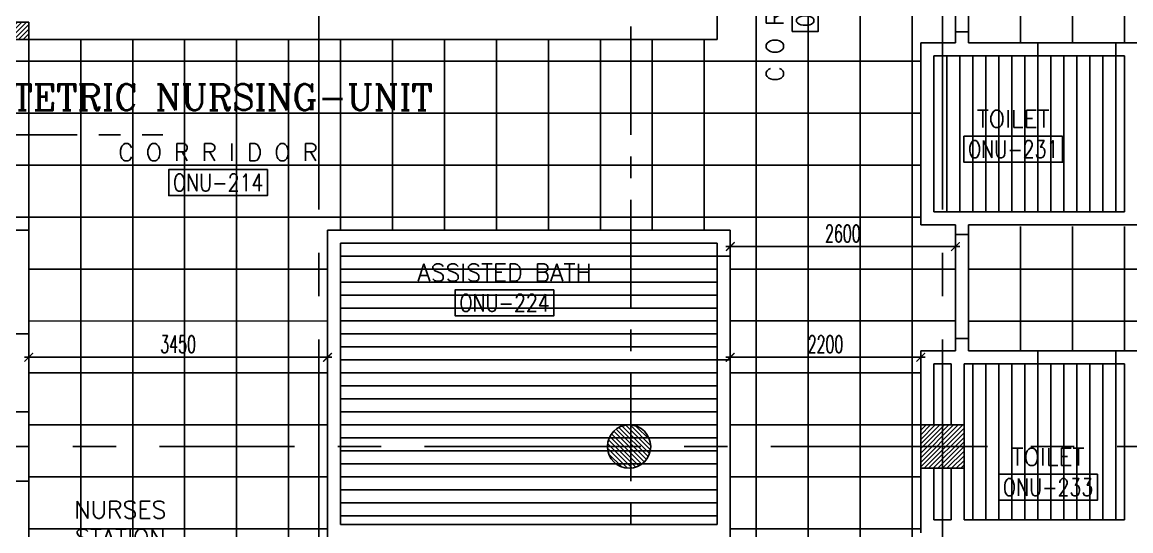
# Model space of a CAD drawing. Extents: x 88808.2 to 88899.2, y 39921.6 to 40001.1.
# Drawn here: x 88875.34 to 88888.15, y 39941.91 to 39947.78 of the extents above; entities that cross this region are included whole.
import ezdxf
from ezdxf.enums import TextEntityAlignment as Align

# ---------------------------------------------------------------- set-up
doc = ezdxf.new("R2010")
doc.units = 0
doc.header["$MEASUREMENT"] = 0
doc.header["$PDMODE"] = 34
doc.linetypes.add('CENTER', pattern=[2, 1.25, -0.25, 0.25, -0.25])
doc.linetypes.add('CENTERX2', pattern=[4, 2.5, -0.5, 0.5, -0.5])
doc.layers.get('0').update_dxf_attribs({"color": 4, "linetype": 'CONTINUOUS'})
doc.layers.get('DEFPOINTS').update_dxf_attribs({"linetype": 'CONTINUOUS'})
for name, color, linetype in [('AXES', 11, 'CENTERX2'), ('AXES1', 11, 'CENTER'), ('CEILING', 4, 'CONTINUOUS'), ('COL', 2, 'CONTINUOUS'), ('DIM', 4, 'CONTINUOUS'), ('HAT', 11, 'CONTINUOUS'), ('RM-BOX', 11, 'CONTINUOUS'), ('RM-NAME', 11, 'CONTINUOUS'), ('RM-NO', 11, 'CONTINUOUS'), ('WALL', 2, 'CONTINUOUS')]:
    doc.layers.add(name, color=color, linetype=linetype)
doc.styles.add('ROMANC', font='romanc', dxfattribs={"height": 0.1})
doc.styles.add('ROMANS', font='ROMANS.shx', dxfattribs={"width": 0.6})
doc.dimstyles.new('STANDARD_IN', dxfattribs={"dimtxt": 0.2, "dimasz": 0.1, "dimexe": 0.07, "dimexo": 0.07, "dimgap": 0.05, "dimtad": 1, "dimdec": 0, "dimlfac": 1000, "dimzin": 0, "dimtxsty": 'ROMANS', "dimblk": 'ARCHTICK', "dimcen": 0.05, "dimdle": 0.05, "dimclrd": 4, "dimclre": 4, "dimclrt": 2, "dimazin": 3, "dimtfac": 1, "dimtdec": 0, "dimtmove": 0, "dimatfit": 3, "dimtolj": 1, "dimtzin": 0})

# ---------------------------------------------------------------- blocks, each defined once
blk = doc.blocks.new('RM1')
at = {"layer": 'RM-BOX'}
blk.add_lwpolyline([(570, -200), (-570, -200), (-570, -500), (570, -500)], close=True, dxfattribs=at)
at = {"layer": 'RM-NAME', "style": 'ROMANS'}
blk.add_attdef('ROOMNAME1', text='', height=200, dxfattribs=at).set_placement((0, 324), align=Align.MIDDLE)
blk = doc.blocks.new('_ARCHTICK')
at = {"color": 0, "linetype": 'BYBLOCK', "const_width": 0.15}
blk.add_lwpolyline([(-0.5, -0.5), (0.5, 0.5)], dxfattribs=at)
blk = doc.blocks.new('*D174')
at = {"layer": 'DEFPOINTS', "color": 0, "linetype": 'CONTINUOUS'}
for p in [(88883.52, 39945.44), (88886.12, 39945.44), (88883.52, 39945.189)]:
    blk.add_point(p, dxfattribs=at)
at = {"layer": 'DIM', "color": 4, "linetype": 'CONTINUOUS'}
for p, q in [((88883.52, 39945.37), (88883.52, 39945.119)), ((88886.12, 39945.37), (88886.12, 39945.119)), ((88886.17, 39945.189), (88883.47, 39945.189))]:
    blk.add_line(p, q, dxfattribs=at)
at = {"layer": 'DIM', "color": 4, "linetype": 'CONTINUOUS', "xscale": 0.1, "yscale": 0.1, "zscale": 0.1, "rotation": 180}
blk.add_blockref('_ARCHTICK', (88883.52, 39945.189), dxfattribs=at)
at = {"layer": 'DIM', "color": 4, "linetype": 'CONTINUOUS', "xscale": 0.1, "yscale": 0.1, "zscale": 0.1}
blk.add_blockref('_ARCHTICK', (88886.12, 39945.189), dxfattribs=at)
at = {"layer": 'DIM', "color": 2, "linetype": 'CONTINUOUS', "insert": (88884.82, 39945.339), "char_height": 0.2, "attachment_point": 5, "style": 'ROMANS'}
blk.add_mtext('\\A1;2600', dxfattribs=at)
blk = doc.blocks.new('*D173')
at = {"layer": 'DEFPOINTS', "color": 0, "linetype": 'CONTINUOUS'}
for p in [(88883.52, 39944.489), (88885.72, 39943.985), (88885.72, 39943.911)]:
    blk.add_point(p, dxfattribs=at)
at = {"layer": 'DIM', "color": 4, "linetype": 'CONTINUOUS'}
for p, q in [((88883.52, 39944.419), (88883.52, 39943.841)), ((88883.47, 39943.911), (88885.77, 39943.911)), ((88885.72, 39943.915), (88885.72, 39943.841))]:
    blk.add_line(p, q, dxfattribs=at)
at = {"layer": 'DIM', "color": 4, "linetype": 'CONTINUOUS', "xscale": 0.1, "yscale": 0.1, "zscale": 0.1, "rotation": 180}
blk.add_blockref('_ARCHTICK', (88883.52, 39943.911), dxfattribs=at)
at = {"layer": 'DIM', "color": 4, "linetype": 'CONTINUOUS', "xscale": 0.1, "yscale": 0.1, "zscale": 0.1}
blk.add_blockref('_ARCHTICK', (88885.72, 39943.911), dxfattribs=at)
at = {"layer": 'DIM', "color": 2, "linetype": 'CONTINUOUS', "insert": (88884.62, 39944.061), "char_height": 0.2, "attachment_point": 5, "style": 'ROMANS'}
blk.add_mtext('\\A1;2200', dxfattribs=at)
blk = doc.blocks.new('*D172')
at = {"layer": 'DEFPOINTS', "color": 0, "linetype": 'CONTINUOUS'}
for p in [(88875.42, 39944.472), (88878.87, 39944.359), (88878.87, 39943.911)]:
    blk.add_point(p, dxfattribs=at)
at = {"layer": 'DIM', "color": 4, "linetype": 'CONTINUOUS'}
for p, q in [((88875.42, 39944.402), (88875.42, 39943.841)), ((88878.87, 39944.289), (88878.87, 39943.841)), ((88875.37, 39943.911), (88878.92, 39943.911))]:
    blk.add_line(p, q, dxfattribs=at)
at = {"layer": 'DIM', "color": 4, "linetype": 'CONTINUOUS', "xscale": 0.1, "yscale": 0.1, "zscale": 0.1, "rotation": 180}
blk.add_blockref('_ARCHTICK', (88875.42, 39943.911), dxfattribs=at)
at = {"layer": 'DIM', "color": 4, "linetype": 'CONTINUOUS', "xscale": 0.1, "yscale": 0.1, "zscale": 0.1}
blk.add_blockref('_ARCHTICK', (88878.87, 39943.911), dxfattribs=at)
at = {"layer": 'DIM', "color": 2, "linetype": 'CONTINUOUS', "insert": (88877.145, 39944.061), "char_height": 0.2, "attachment_point": 5, "style": 'ROMANS'}
blk.add_mtext('\\A1;3450', dxfattribs=at)
blk = doc.blocks.new('*X65')
at = {"color": 0}
for p, q in [((76229, 137641), (76388, 137800)), ((76229, 137694), (76334, 137800)), ((76229, 137748), (76281, 137800)), ((76241, 137600), (76441, 137800)), ((76294, 137600), (76494, 137800)), ((76347, 137600), (76547, 137800)), ((76400, 137600), (76600, 137800)), ((76453, 137600), (76653, 137800)), ((76506, 137600), (76706, 137800)), ((76559, 137600), (76759, 137800)), ((76612, 137600), (76812, 137800)), ((76665, 137600), (76865, 137800)), ((76718, 137600), (76918, 137800)), ((76771, 137600), (76971, 137800)), ((76824, 137600), (77024, 137800)), ((76877, 137600), (77077, 137800)), ((76930, 137600), (77130, 137800)), ((76983, 137600), (77183, 137800)), ((77036, 137600), (77236, 137800)), ((77089, 137600), (77289, 137800)), ((77142, 137600), (77342, 137800)), ((77195, 137600), (77395, 137800)), ((77248, 137600), (77448, 137800)), ((77301, 137600), (77501, 137800)), ((77354, 137600), (77554, 137800)), ((77407, 137600), (77607, 137800)), ((77460, 137600), (77660, 137800)), ((77513, 137600), (77713, 137800)), ((77566, 137600), (77766, 137800)), ((77619, 137600), (77819, 137800)), ((77672, 137600), (77872, 137800)), ((77725, 137600), (77925, 137800)), ((77779, 137600), (77979, 137800)), ((77832, 137600), (78032, 137800)), ((77885, 137600), (78085, 137800)), ((77938, 137600), (78138, 137800)), ((77991, 137600), (78191, 137800)), ((78044, 137600), (78244, 137800)), ((78097, 137600), (78297, 137800)), ((78150, 137600), (78350, 137800)), ((78203, 137600), (78403, 137800)), ((78256, 137600), (78456, 137800)), ((78309, 137600), (78509, 137800)), ((78362, 137600), (78562, 137800)), ((78415, 137600), (78615, 137800)), ((78468, 137600), (78668, 137800)), ((78521, 137600), (78721, 137800)), ((78574, 137600), (78774, 137800)), ((78627, 137600), (78827, 137800)), ((78680, 137600), (78880, 137800)), ((78733, 137600), (78933, 137800)), ((78786, 137600), (78986, 137800)), ((78839, 137600), (79039, 137800)), ((78892, 137600), (79092, 137800)), ((78945, 137600), (79145, 137800)), ((78998, 137600), (79198, 137800)), ((79051, 137600), (79251, 137800)), ((79104, 137600), (79304, 137800)), ((79157, 137600), (79357, 137800)), ((79210, 137600), (79410, 137800)), ((79263, 137600), (79463, 137800)), ((79316, 137600), (79516, 137800)), ((79369, 137600), (79569, 137800)), ((79423, 137600), (79623, 137800)), ((79476, 137600), (79676, 137800)), ((79529, 137600), (79729, 137800)), ((79582, 137600), (79782, 137800)), ((79635, 137600), (79835, 137800)), ((79688, 137600), (79888, 137800)), ((79741, 137600), (79941, 137800)), ((79794, 137600), (79994, 137800)), ((79847, 137600), (80047, 137800)), ((79900, 137600), (80100, 137800)), ((79953, 137600), (80153, 137800)), ((80006, 137600), (80206, 137800)), ((80059, 137600), (80259, 137800)), ((80112, 137600), (80312, 137800)), ((80165, 137600), (80365, 137800)), ((80218, 137600), (80418, 137800)), ((80271, 137600), (80471, 137800)), ((80324, 137600), (80524, 137800)), ((80377, 137600), (80577, 137800)), ((80430, 137600), (80630, 137800)), ((80483, 137600), (80683, 137800)), ((80536, 137600), (80736, 137800)), ((80589, 137600), (80789, 137800)), ((80642, 137600), (80842, 137800)), ((80695, 137600), (80895, 137800)), ((80748, 137600), (80948, 137800)), ((80801, 137600), (81001, 137800)), ((80854, 137600), (81054, 137800)), ((80907, 137600), (81079, 137772)), ((80960, 137600), (81079, 137718)), ((81014, 137600), (81079, 137665)), ((81067, 137600), (81079, 137612))]:
    blk.add_line(p, q, dxfattribs=at)
blk = doc.blocks.new('COL50')
at = {"layer": 'COL'}
blk.add_lwpolyline([(-250, 250), (-250, -250), (250, -250), (250, 250)], close=True, dxfattribs=at)
blk = doc.blocks.new('*X32')
at = {"color": 0}
for p, q in [((203889, 132665), (204373, 133150)), ((203889, 132718), (204320, 133150)), ((203889, 132771), (204267, 133150)), ((203889, 132824), (204214, 133150)), ((203889, 132877), (204161, 133150)), ((203889, 132930), (204108, 133150)), ((203889, 132983), (204055, 133150)), ((203889, 133036), (204002, 133150)), ((203889, 133089), (203949, 133150)), ((203889, 133143), (203896, 133150)), ((203926, 132650), (204389, 133112)), ((203979, 132650), (204389, 133059)), ((204032, 132650), (204389, 133006)), ((204085, 132650), (204389, 132953)), ((204138, 132650), (204389, 132900)), ((204191, 132650), (204389, 132847)), ((204244, 132650), (204389, 132794)), ((204297, 132650), (204389, 132741)), ((204350, 132650), (204389, 132688))]:
    blk.add_line(p, q, dxfattribs=at)

msp = doc.modelspace()

# ---------------------------------------------------------------- hatches: boundary and pattern name
at = {"layer": 'HAT'}
h = msp.add_hatch(dxfattribs=at)
h.set_pattern_fill('ANSI31', color=256, scale=0.3, style=0)
h.set_pattern_definition([(135, (88943.59166, 39899.24512), (0.026516504, 0.026516504), [])])
h.paths.add_polyline_path([(88882.6014, 39942.8796), (88882.3514, 39942.8796), (88882.3514, 39943.1296, -0.4142136)])
h.paths.add_polyline_path([(88882.3514, 39943.1296), (88882.3514, 39942.8796), (88882.1014, 39942.8796, -0.4142136)])
h.paths.add_polyline_path([(88882.1014, 39942.8796), (88882.3514, 39942.8796), (88882.3514, 39942.6296, -0.4142136)])
h.paths.add_polyline_path([(88882.3514, 39942.8796), (88882.6014, 39942.8796, -0.4142136), (88882.3514, 39942.6296)])

# ---------------------------------------------------------------- linework, layer by layer
at = {"layer": 'AXES'}
for p, q in [((88878.7703, 39921.6153), (88878.7703, 40000.4279)), ((88885.9703, 39921.6153), (88885.9703, 40000.4279)), ((88808.9303, 39942.8796), (88876.9703, 39942.8796)), ((88898.4894, 39942.8796), (88876.9703, 39942.8796))]:
    msp.add_line(p, q, dxfattribs=at)
at = {"layer": 'AXES1'}
for p, q in [((88882.3703, 39928.4796), (88882.3703, 39987.2996)), ((88818.7303, 39946.4796), (88876.9703, 39946.4796))]:
    msp.add_line(p, q, dxfattribs=at)
at = {"layer": 'CEILING', "linetype": 'BYBLOCK', "ltscale": 0.3}
for p, q in [((88883.8203, 39955.2796), (88883.8203, 39935.5796)), ((88884.4203, 39955.2796), (88884.4203, 39935.9296)), ((88885.0203, 39955.2796), (88885.0203, 39935.9296)), ((88885.6203, 39955.2796), (88885.6203, 39935.9296)), ((88885.0203, 39952.5496), (88885.0203, 39935.9296)), ((88886.2703, 39948.9946), (88886.2703, 39947.5396)), ((88886.8703, 39948.9946), (88886.8703, 39947.5396)), ((88887.4703, 39948.9946), (88887.4703, 39947.5396)), ((88888.0703, 39948.9946), (88888.0703, 39947.5396)), ((88875.4203, 39945.3796), (88875.4203, 39947.5796)), ((88876.0203, 39947.5796), (88876.0203, 39935.9296)), ((88876.6203, 39947.5796), (88876.6203, 39935.9296)), ((88877.2203, 39947.5796), (88877.2203, 39935.9296)), ((88877.8203, 39947.5796), (88877.8203, 39935.5796)), ((88878.4203, 39947.5796), (88878.4203, 39935.5796)), ((88879.0203, 39947.5796), (88879.0203, 39945.3796)), ((88879.6203, 39947.5796), (88879.6203, 39945.3796)), ((88880.2203, 39947.5796), (88880.2203, 39945.3796)), ((88880.8203, 39947.5796), (88880.8203, 39945.3796)), ((88881.4203, 39947.5796), (88881.4203, 39945.3796)), ((88882.0203, 39947.5796), (88882.0203, 39945.3796)), ((88882.6203, 39947.5796), (88882.6203, 39945.3796)), ((88883.2203, 39947.5796), (88883.2203, 39945.3796)), ((88885.7203, 39947.3296), (88868.2203, 39947.3296)), ((88886.0203, 39945.5896), (88886.0203, 39947.3896)), ((88886.1703, 39945.5896), (88886.1703, 39947.3896)), ((88886.3203, 39945.5896), (88886.3203, 39947.3896)), ((88886.4703, 39945.5896), (88886.4703, 39947.3896)), ((88886.6203, 39945.5896), (88886.6203, 39947.3896)), ((88886.7703, 39945.5896), (88886.7703, 39947.3896)), ((88886.9203, 39945.5896), (88886.9203, 39947.3896)), ((88887.0703, 39945.5896), (88887.0703, 39947.3896)), ((88887.2203, 39945.5896), (88887.2203, 39947.3896)), ((88887.3703, 39945.5896), (88887.3703, 39947.3896)), ((88887.5203, 39945.5896), (88887.5203, 39947.3896)), ((88887.6703, 39945.5896), (88887.6703, 39947.3896)), ((88887.8203, 39945.5896), (88887.8203, 39947.3896)), ((88887.9703, 39945.5896), (88887.9703, 39947.3896)), ((88885.7203, 39946.7296), (88868.2203, 39946.7296)), ((88885.7203, 39946.1296), (88868.2203, 39946.1296)), ((88885.7203, 39945.5296), (88868.2203, 39945.5296)), ((88886.2703, 39943.9846), (88886.2703, 39945.4196)), ((88886.8703, 39943.9846), (88886.8703, 39945.4196)), ((88887.4703, 39943.9846), (88887.4703, 39945.4196)), ((88888.0703, 39943.9846), (88888.0703, 39945.4196)), ((88883.3703, 39945.0796), (88879.0203, 39945.0796)), ((88878.8703, 39944.9296), (88875.4203, 39944.9295)), ((88883.3703, 39944.9296), (88879.0203, 39944.9296)), ((88883.5203, 39944.9296), (88886.1203, 39944.9296)), ((88892.9203, 39944.9271), (88886.2703, 39944.9271)), ((88883.3703, 39944.7796), (88879.0203, 39944.7796)), ((88883.3703, 39944.6296), (88879.0203, 39944.6296)), ((88883.3703, 39944.4796), (88879.0203, 39944.4796)), ((88878.8703, 39944.3296), (88875.4203, 39944.3295)), ((88883.3703, 39944.3296), (88879.0203, 39944.3296)), ((88883.5203, 39944.3296), (88886.1203, 39944.3296)), ((88892.9203, 39944.3271), (88886.2703, 39944.3271)), ((88883.3703, 39944.1796), (88879.0203, 39944.1796)), ((88883.3703, 39944.0296), (88879.0203, 39944.0296)), ((88883.3703, 39943.8796), (88879.0203, 39943.8796)), ((88886.3203, 39942.0346), (88886.3203, 39943.8346)), ((88886.4703, 39942.0346), (88886.4703, 39943.8346)), ((88886.6203, 39942.0346), (88886.6203, 39943.8346)), ((88886.7703, 39942.0346), (88886.7703, 39943.8346)), ((88886.9203, 39942.0346), (88886.9203, 39943.8346)), ((88887.0703, 39942.0346), (88887.0703, 39943.8346)), ((88887.2203, 39942.0346), (88887.2203, 39943.8346)), ((88887.3703, 39942.0346), (88887.3703, 39943.8346)), ((88887.5203, 39942.0346), (88887.5203, 39943.8346)), ((88887.6703, 39942.0346), (88887.6703, 39943.8346)), ((88887.8203, 39942.0346), (88887.8203, 39943.8346)), ((88887.9703, 39942.0346), (88887.9703, 39943.8346)), ((88878.8703, 39943.7296), (88875.4203, 39943.7295)), ((88883.3703, 39943.7296), (88879.0203, 39943.7296)), ((88883.5203, 39943.7296), (88885.7203, 39943.7296)), ((88883.3703, 39943.5796), (88879.0203, 39943.5796)), ((88883.3703, 39943.4296), (88879.0203, 39943.4296)), ((88883.3703, 39943.2796), (88879.0203, 39943.2796)), ((88878.8703, 39943.1296), (88875.4203, 39943.1295)), ((88883.3703, 39943.1296), (88879.0203, 39943.1296)), ((88883.5203, 39943.1296), (88885.7203, 39943.1296)), ((88883.3703, 39942.9796), (88879.0203, 39942.9796)), ((88883.3703, 39942.8296), (88879.0203, 39942.8296)), ((88883.3703, 39942.6796), (88879.0203, 39942.6796)), ((88878.8703, 39942.5296), (88875.4203, 39942.5295)), ((88883.3703, 39942.5296), (88879.0203, 39942.5296)), ((88883.5203, 39942.5296), (88885.7203, 39942.5296)), ((88883.3703, 39942.3796), (88879.0203, 39942.3796)), ((88883.3703, 39942.2296), (88879.0203, 39942.2296)), ((88883.3703, 39942.0796), (88879.0203, 39942.0796)), ((88878.8703, 39941.9296), (88875.4203, 39941.9295)), ((88883.5203, 39941.9296), (88885.7203, 39941.9296))]:
    msp.add_line(p, q, dxfattribs=at)
at = {"layer": 'COL'}
msp.add_line((88875.4203, 39947.5796), (88879.6703, 39947.5796), dxfattribs=at)
msp.add_lwpolyline([(88875.4203, 39947.7796), (88870.5703, 39947.7796), (88870.5703, 39947.5796), (88875.4203, 39947.5796)], close=True, dxfattribs=at)
at = {"layer": 'WALL', "linetype": 'BYBLOCK'}
for p, q in [((88886.1203, 39948.8841), (88886.1203, 39947.5396)), ((88886.2703, 39948.8841), (88886.2703, 39947.5396)), ((88886.2703, 39947.6671), (88886.1203, 39947.6671)), ((88885.7203, 39947.5396), (88885.7203, 39945.4396)), ((88885.7203, 39947.5396), (88886.1203, 39947.5396)), ((88886.2703, 39947.5396), (88887.9703, 39947.5396)), ((88887.0703, 39947.5396), (88887.0703, 39947.3896)), ((88887.9703, 39947.5396), (88888.2203, 39947.5396)), ((88887.9703, 39947.5396), (88887.9703, 39947.3896)), ((88885.8703, 39947.3896), (88885.8703, 39945.5896)), ((88885.8703, 39947.3896), (88887.9703, 39947.3896)), ((88887.9703, 39947.3896), (88888.0703, 39947.3896)), ((88888.0703, 39947.3896), (88888.0703, 39945.5896)), ((88885.8703, 39945.5896), (88888.0703, 39945.5896)), ((88885.7203, 39945.4396), (88886.1203, 39945.4396)), ((88885.7203, 39945.4396), (88886.1203, 39945.4396)), ((88886.1203, 39945.4396), (88886.1203, 39945.3291)), ((88886.2703, 39945.4396), (88892.9203, 39945.4396)), ((88886.2703, 39945.4396), (88886.2703, 39945.3291)), ((88875.4203, 39945.3796), (88875.4203, 39944.1796)), ((88878.8703, 39938.3296), (88878.8703, 39945.3796)), ((88878.8703, 39945.3796), (88878.8703, 39938.3296)), ((88878.8703, 39938.7869), (88878.8703, 39945.3796)), ((88883.5203, 39945.3796), (88883.5203, 39945.0796)), ((88886.1203, 39945.3291), (88886.1203, 39943.9846)), ((88886.2703, 39945.3291), (88886.1203, 39945.3291)), ((88886.2703, 39945.3291), (88886.2703, 39943.9846)), ((88879.0203, 39945.2296), (88879.0203, 39941.9796)), ((88883.3703, 39945.2296), (88883.3703, 39945.0796)), ((88883.5203, 39945.0796), (88883.3703, 39945.0796)), ((88883.3703, 39945.0796), (88883.3703, 39941.9796)), ((88883.5203, 39945.0796), (88883.5203, 39941.6796)), ((88875.4203, 39944.1796), (88875.2703, 39944.1796)), ((88875.4203, 39944.1796), (88875.4203, 39942.4796)), ((88886.2703, 39944.1291), (88886.1203, 39944.1291)), ((88883.5203, 39943.8796), (88883.3703, 39943.8796)), ((88885.7203, 39943.9846), (88885.7203, 39941.8846)), ((88885.7203, 39943.9846), (88886.1203, 39943.9846)), ((88886.2703, 39943.9846), (88887.9703, 39943.9846)), ((88887.0703, 39943.9846), (88887.0703, 39943.8346)), ((88887.9703, 39943.9846), (88888.2203, 39943.9846)), ((88887.9703, 39943.9846), (88887.9703, 39943.8346)), ((88885.8703, 39943.8346), (88886.0703, 39943.8346)), ((88885.8703, 39943.8346), (88885.8703, 39943.1296)), ((88885.8703, 39943.8346), (88886.0703, 39943.8346)), ((88886.0703, 39943.1296), (88886.0703, 39943.8346)), ((88886.2203, 39943.1296), (88886.2203, 39943.8346)), ((88886.2203, 39943.8346), (88887.9703, 39943.8346)), ((88887.9703, 39943.8346), (88888.0703, 39943.8346)), ((88888.0703, 39943.8346), (88888.0703, 39942.0346)), ((88875.4203, 39943.2796), (88875.2703, 39943.2796)), ((88885.8703, 39942.6296), (88885.8703, 39942.0346)), ((88886.0703, 39942.6296), (88886.0703, 39942.0346)), ((88886.2203, 39942.6296), (88886.2203, 39942.0346)), ((88875.4203, 39942.4796), (88875.4203, 39938.5796)), ((88879.0203, 39941.9796), (88883.3703, 39941.9796)), ((88885.8703, 39942.0346), (88886.0703, 39942.0346)), ((88885.8703, 39942.0346), (88886.0703, 39942.0346)), ((88886.2203, 39942.0346), (88888.0703, 39942.0346))]:
    msp.add_line(p, q, dxfattribs=at)
at = {"layer": 'WALL'}
for p, q in [((88883.3703, 39948.7796), (88883.3703, 39947.5796)), ((88875.4203, 39947.5796), (88879.3703, 39947.5796)), ((88876.9703, 39947.5796), (88883.3703, 39947.5796)), ((88876.9703, 39947.5796), (88879.3703, 39947.5796)), ((88870.4203, 39945.3796), (88875.4203, 39945.3796)), ((88878.8703, 39945.3796), (88883.5203, 39945.3796)), ((88883.3703, 39945.2296), (88879.0203, 39945.2296)), ((88875.2703, 39942.4796), (88875.4203, 39942.4796))]:
    msp.add_line(p, q, dxfattribs=at)
msp.add_circle((88882.3514, 39942.8796), 0.25, dxfattribs=at)

# ---------------------------------------------------------------- block references
at = {"layer": 'COL', "xscale": 0.001, "yscale": 0.001, "zscale": 0.001}
msp.add_blockref('COL50', (88885.9703, 39942.8796), dxfattribs=at)
msp.add_blockref('COL50', (88885.9703, 39942.8796), dxfattribs=at)
at = {"layer": 'HAT', "xscale": 0.001, "yscale": 0.001, "zscale": 0.001}
for name, p in [('*X65', (88794.341, 39809.9798)), ('*X32', (88681.8317, 39809.9798))]:
    msp.add_blockref(name, p, dxfattribs=at)
at = {"layer": 'RM-NO'}
ref = msp.add_blockref('RM1', (88884.0363, 39948.2437), dxfattribs=dict(at, xscale=0.001, yscale=0.001, zscale=0.001, rotation=90))
ref.add_attrib('ROOMNO', 'ONU-225', dxfattribs={"height": 0.2, "rotation": 90, "style": 'ROMANS', "width": 0.8}).set_placement((88884.3863, 39948.2437), align=Align.MIDDLE)
ref.add_attrib('ROOMNAME2', 'C O R R I D O R', dxfattribs={"layer": 'RM-NAME', "height": 0.2, "rotation": 90, "style": 'ROMANS'}).set_placement((88884.0363, 39948.2437), align=Align.MIDDLE)
ref = msp.add_blockref('RM1', (88886.7876, 39946.6624), dxfattribs=dict(at, xscale=0.001, yscale=0.001, zscale=0.001))
ref.add_attrib('ROOMNO', 'ONU-231', dxfattribs={"height": 0.2, "style": 'ROMANS', "width": 0.8}).set_placement((88886.7876, 39946.3124), align=Align.MIDDLE)
ref.add_attrib('ROOMNAME2', 'TOILET', dxfattribs={"layer": 'RM-NAME', "height": 0.2, "style": 'ROMANS'}).set_placement((88886.7876, 39946.6624), align=Align.MIDDLE)
ref = msp.add_blockref('RM1', (88877.6069, 39946.2777), dxfattribs=dict(at, xscale=0.001, yscale=0.001, zscale=0.001))
ref.add_attrib('ROOMNO', 'ONU-214', dxfattribs={"height": 0.2, "style": 'ROMANS', "width": 0.8}).set_placement((88877.6069, 39945.9277), align=Align.MIDDLE)
ref.add_attrib('ROOMNAME2', 'C O R R I D O R', dxfattribs={"layer": 'RM-NAME', "height": 0.2, "style": 'ROMANS'}).set_placement((88877.6069, 39946.2777), align=Align.MIDDLE)
ref = msp.add_blockref('RM1', (88880.9138, 39944.8892), dxfattribs=dict(at, xscale=0.001, yscale=0.001, zscale=0.001))
ref.add_attrib('ROOMNO', 'ONU-224', dxfattribs={"height": 0.2, "style": 'ROMANS', "width": 0.8}).set_placement((88880.9138, 39944.5392), align=Align.MIDDLE)
ref.add_attrib('ROOMNAME2', 'ASSISTED BATH', dxfattribs={"layer": 'RM-NAME', "height": 0.2, "style": 'ROMANS'}).set_placement((88880.9138, 39944.8892), align=Align.MIDDLE)
ref = msp.add_blockref('RM1', (88887.1895, 39942.76), dxfattribs=dict(at, xscale=0.001, yscale=0.001, zscale=0.001))
ref.add_attrib('ROOMNO', 'ONU-233', dxfattribs={"height": 0.2, "style": 'ROMANS', "width": 0.8}).set_placement((88887.1895, 39942.41), align=Align.MIDDLE)
ref.add_attrib('ROOMNAME2', 'TOILET', dxfattribs={"layer": 'RM-NAME', "height": 0.2, "style": 'ROMANS'}).set_placement((88887.1895, 39942.76), align=Align.MIDDLE)
ref = msp.add_blockref('RM1', (88876.4782, 39941.8273), dxfattribs=dict(at, xscale=0.001, yscale=0.001, zscale=0.001))
ref.add_attrib('ROOMNO', 'ONU-222', dxfattribs={"height": 0.2, "style": 'ROMANS', "width": 0.8}).set_placement((88876.4782, 39941.4773), align=Align.MIDDLE)
ref.add_attrib('ROOMNAME2', 'STATION', dxfattribs={"layer": 'RM-NAME', "height": 0.2, "style": 'ROMANS'}).set_placement((88876.4782, 39941.8273), align=Align.MIDDLE)
ref.add_attrib('ROOMNAME1', 'NURSES', dxfattribs={"layer": 'RM-NAME', "height": 0.2, "style": 'ROMANS'}).set_placement((88876.4782, 39942.1512), align=Align.MIDDLE)

# ---------------------------------------------------------------- texts
at = {"layer": 'RM-NO', "color": 2, "style": 'ROMANC'}
msp.add_text('OBSTETRIC NURSING-UNIT', height=0.3, dxfattribs=at).set_placement((88877.2416, 39946.9144), align=Align.MIDDLE)

# ---------------------------------------------------------------- dimensions: what is measured, and where the dimension line sits
at = {"layer": 'DIM', "color": 0, "linetype": 'CONTINUOUS'}
for base, p1, p2, picture, middle in [((88883.5203, 39945.1889), (88886.1203, 39945.4396), (88883.5203, 39945.4396), '*D174', (88884.8203, 39945.3389)), ((88878.8703, 39943.9106), (88875.4203, 39944.4724), (88878.8703, 39944.3594), '*D172', (88877.1453, 39944.0606)), ((88885.7203, 39943.9106), (88883.5203, 39944.4886), (88885.7203, 39943.9846), '*D173', (88884.6203, 39944.0606))]:
    dim = msp.add_linear_dim(base=base, p1=p1, p2=p2, dimstyle='STANDARD_IN', dxfattribs=at)
    dim.commit()
    dim.dimension.update_dxf_attribs({"geometry": picture, "text_midpoint": middle})

doc.saveas('drawing.dxf')
